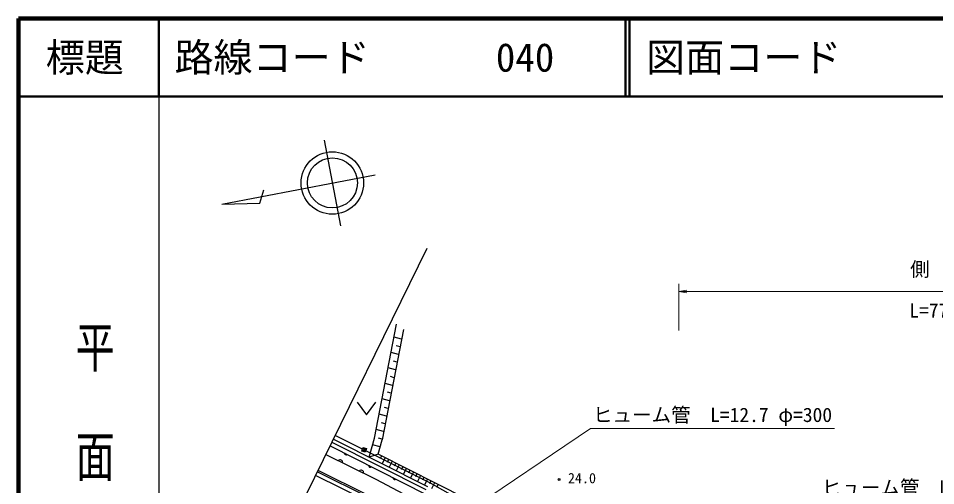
# Model space of a CAD drawing. Units: millimetres at full size, sheet at 1:1000; details may follow other scales. Extents: x 40000 to 680000, y 20000 to 380000.
# Drawn here: x 40000 to 157456, y 320147 to 380000 of the extents above; entities that cross this region are included whole.
import ezdxf
from ezdxf.enums import TextEntityAlignment as Align

# ---------------------------------------------------------------- set-up
doc = ezdxf.new("R2010")
doc.units = ezdxf.units.MM
doc.header["$LTSCALE"] = 1000
for name, color, linetype, lineweight in [('M-BGD', 7, 'Continuous', 25), ('M-BMK-OTRS', 5, 'Continuous', 25), ('M-BMK-ROW', 30, 'Continuous', 25), ('M-BMK-SRVR', 3, 'Continuous', 25), ('M-STR-HTXT', 7, 'Continuous', 13), ('M-STR-STRC', 7, 'Continuous', 25), ('M-TTL', 2, 'Continuous', 140), ('M-TTL-BAND', 7, 'Continuous', 25), ('M-TTL-LINE', 7, 'Continuous', 50)]:
    doc.layers.add(name, color=color, linetype=linetype, lineweight=lineweight)
doc.layers.add('M-TTL-TXT', color=7, linetype='Continuous')
doc.styles.add('@ＭＳ ゴシック', font='')
doc.styles.add('ＭＳ ゴシック', font='')
doc.styles.get('@ＭＳ ゴシック').set_extended_font_data('@MS Gothic')
doc.styles.get('ＭＳ ゴシック').set_extended_font_data('MS Gothic')

# ---------------------------------------------------------------- blocks, each defined once
blk = doc.blocks.new('open_arrow')
at = {"color": 0, "linetype": 'Continuous', "lineweight": -2}
blk.add_lwpolyline([(7.5, 1.25), (0, 0), (7.5, -1.25)], dxfattribs=at)

msp = doc.modelspace()

# ---------------------------------------------------------------- linework, layer by layer
at = {"layer": 'M-BGD'}
for p, q in [((85591, 326240), (88430, 340817)), ((89321, 340165), (86566, 326015)), ((89074, 338896), (88106, 339156)), ((88691, 336928), (87723, 337188)), ((88883, 337912), (88399, 338042)), ((88499, 335944), (88015, 336075)), ((88308, 334961), (87340, 335220)), ((88116, 333977), (87632, 334107)), ((87925, 332993), (86956, 333252)), ((87541, 331025), (86573, 331285)), ((87733, 332009), (87249, 332139)), ((83370, 330820), (84570, 329220)), ((84570, 329220), (85770, 330820)), ((87350, 330041), (86866, 330171)), ((87158, 329057), (86190, 329317)), ((86966, 328073), (86482, 328203)), ((86775, 327089), (85807, 327349)), ((80160, 325711), (92192, 319646)), ((80353, 326106), (92400, 320034)), ((84935, 323797), (85591, 326240)), ((86330, 325137), (85364, 325397)), ((86071, 324172), (86566, 326015)), ((86583, 326105), (86099, 326235)), ((79938, 325258), (96398, 316916)), ((79383, 324125), (85784, 320960)), ((86058, 324178), (84935, 323797)), ((97387, 318457), (86071, 324172)), ((86511, 323949), (86320, 323572)), ((86964, 323721), (86583, 322967)), ((87416, 323492), (87226, 323115)), ((87869, 323264), (87488, 322510)), ((88321, 323035), (88131, 322659)), ((78292, 321898), (84655, 318752)), ((88773, 322807), (88393, 322054)), ((89225, 322579), (89035, 322202)), ((89676, 322351), (89297, 321599)), ((90128, 322123), (89938, 321747)), ((90579, 321895), (90200, 321143)), ((85784, 320960), (90689, 318365)), ((91030, 321667), (90840, 321292)), ((91481, 321440), (91102, 320689)), ((91931, 321212), (91742, 320837)), ((92382, 320985), (92003, 320234)), ((92832, 320757), (92642, 320382)), ((93282, 320530), (92890, 319755)), ((93747, 320295), (93551, 319907))]:
    msp.add_line(p, q, dxfattribs=at)
msp.add_lwpolyline([(101232, 309696), (97005, 312188), (89596, 316364), (84746, 318930), (78380, 322078)], dxfattribs=at)
msp.add_circle((109232, 320932), 120, dxfattribs=at)
for centre, radius, start, end in [((81951, 324304), 208, 169.38557, 316.86516), ((81215, 323158), 305, 344.0769, 143.29918), ((83904, 321828), 305, 344.0769, 143.29918), ((85073, 322721), 208, 169.38557, 316.86516), ((88195, 321139), 208, 169.38557, 316.86516)]:
    msp.add_arc(centre, radius, start, end, dxfattribs=at)
at = {"layer": 'M-BMK-OTRS'}
msp.add_line((76850, 318955), (92333, 350562), dxfattribs=at)
at = {"layer": 'M-BMK-ROW'}
for p, q in [((80591, 326592), (83940, 324915)), ((84065, 324597), (84509, 324852)), ((84159, 324947), (84415, 324502)), ((84610, 324578), (92735, 320490)), ((92735, 320490), (97176, 318006))]:
    msp.add_line(p, q, dxfattribs=at)
msp.add_lwpolyline([(83980, 324548), (84111, 325031), (84593, 324901), (84463, 324418)], close=True, dxfattribs=at)
at = {"layer": 'M-BMK-SRVR'}
for p, q in [((79153, 364416), (81263, 353417)), ((66066, 356204), (85708, 359972)), ((70930, 356322), (71415, 358045)), ((66066, 356204), (70930, 356322))]:
    msp.add_line(p, q, dxfattribs=at)
for radius in [4000, 3200]:
    msp.add_circle((80208, 358917), radius, dxfattribs=at)
at = {"layer": 'M-STR-HTXT'}
for p, q in [((124589, 340000), (124589, 346000)), ((124589, 345000), (191233, 345000))]:
    msp.add_line(p, q, dxfattribs=at)
msp.add_lwpolyline([(97071, 316522), (113263, 327465), (144513, 327465)], dxfattribs=at)
at = {"layer": 'M-STR-STRC'}
msp.add_lwpolyline([(78074, 321454), (84429, 318311), (89263, 315754), (96658, 311586), (100879, 309097)], dxfattribs=at)
at = {"layer": 'M-TTL'}
for p, q in [((40000, 380000), (40000, 20000)), ((680000, 380000), (40000, 380000))]:
    msp.add_line(p, q, dxfattribs=at)
at = {"layer": 'M-TTL-BAND'}
msp.add_line((58000, 370000), (58000, 20000), dxfattribs=at)
at = {"layer": 'M-TTL-LINE'}
for p, q in [((58000, 380000), (58000, 370000)), ((117750, 380000), (117750, 370000)), ((118250, 380000), (118250, 370000)), ((40000, 370000), (680000, 370000))]:
    msp.add_line(p, q, dxfattribs=at)

# ---------------------------------------------------------------- block references
at = {"layer": 'M-STR-HTXT', "xscale": 133, "yscale": 133}
msp.add_blockref('open_arrow', (124589, 345000), dxfattribs=at)

# ---------------------------------------------------------------- texts
at = {"layer": 'M-BGD', "style": 'ＭＳ ゴシック'}
msp.add_text('24.0', height=1320, dxfattribs=at).set_placement((110373, 320058), align=Align.BOTTOM_LEFT)
at = {"layer": 'M-STR-HTXT', "style": 'ＭＳ ゴシック'}
for s, p in [('側\u3000溝', (157930, 346407)), ('L=77.6', (157829, 341115))]:
    msp.add_text(s, height=1833, dxfattribs=at).set_placement(p, align=Align.BOTTOM_CENTER)
for s, p in [('ヒューム管\u3000L=12.7 φ=300', (128888, 329215)), ('ヒューム管\u3000L=13.4 φ=600', (158194, 319906))]:
    msp.add_text(s, height=1833, dxfattribs=at).set_placement(p, align=Align.MIDDLE_CENTER)
at = {"layer": 'M-TTL-BAND', "style": '@ＭＳ ゴシック', "width": 1.4}
msp.add_text('平  面  図', height=3666, rotation=270, dxfattribs=at).set_placement((49777, 306475), align=Align.MIDDLE_RIGHT)
at = {"layer": 'M-TTL-TXT', "style": 'ＭＳ ゴシック'}
msp.add_text('標題', height=3666, dxfattribs=at).set_placement((48500, 375000), align=Align.MIDDLE_CENTER)
for s, p in [('路線コード', (60000, 375000)), ('図面コード', (120380, 375000)), ('040', (101142, 375000))]:
    msp.add_text(s, height=3666, dxfattribs=at).set_placement(p, align=Align.MIDDLE_LEFT)

doc.saveas('drawing.dxf')
